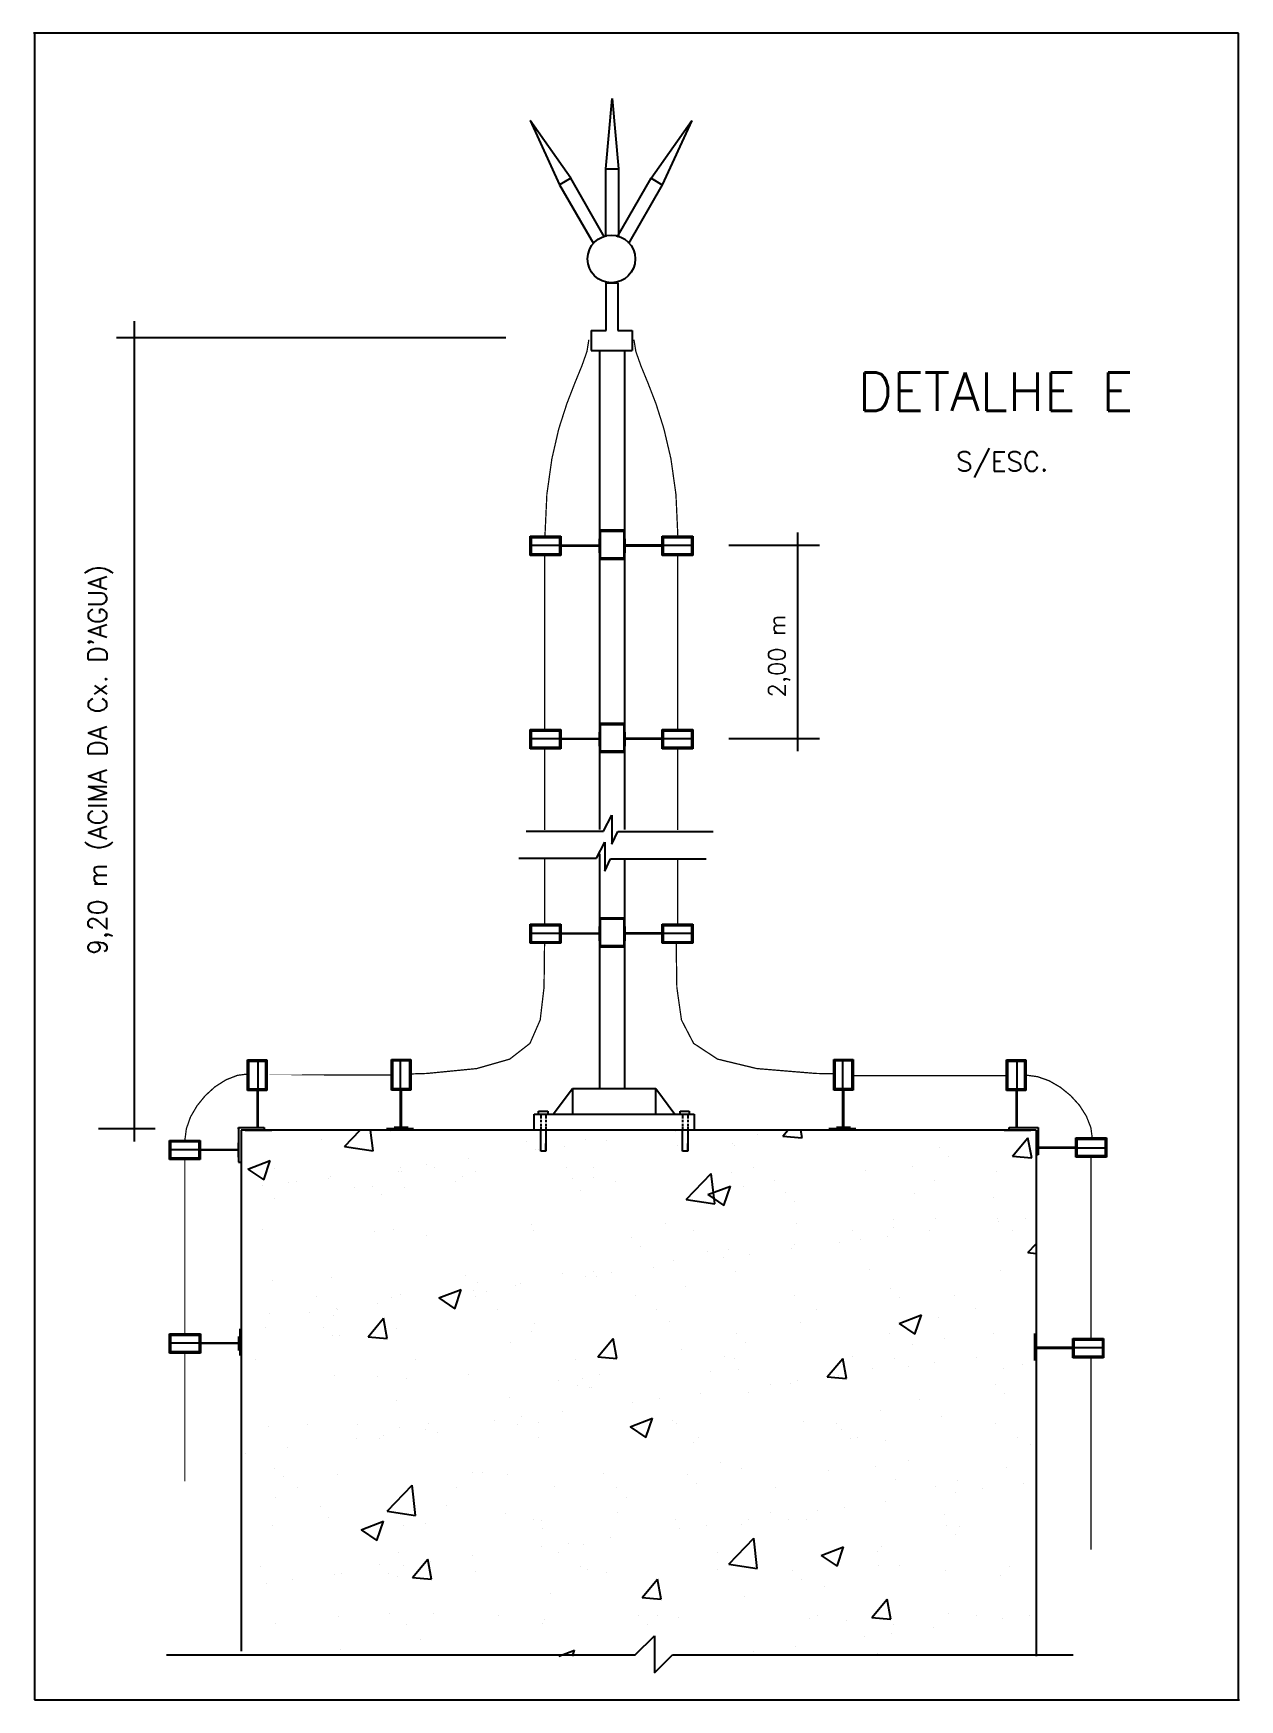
# Model space of a CAD drawing. Extents: x 0 to 0.094, y 0 to 0.13.
import ezdxf

# ---------------------------------------------------------------- set-up
doc = ezdxf.new("R2010")
doc.units = 0
doc.header["$LTSCALE"] = 250
doc.header["$MEASUREMENT"] = 0
doc.layers.get('0').update_dxf_attribs({"linetype": 'CONTINUOUS'})
doc.layers.add('PARA-RAIOS', color=7, linetype='CONTINUOUS')
doc.styles.add('ROMANS', font='ROMANS', dxfattribs={"height": 150})

# ---------------------------------------------------------------- blocks, each defined once
blk = doc.blocks.new('*X0')
at = {"color": 0}
for p, q in [((57053, 22446), (57053, 22446)), ((58076, 22442), (58076, 22442)), ((60308, 22439), (60308, 22439)), ((57538, 22377), (57538, 22377)), ((59139, 22363), (59139, 22363)), ((59212, 22295), (59212, 22295)), ((59231, 22297), (59231, 22297)), ((59439, 22325), (59439, 22325)), ((59765, 22367), (59765, 22367)), ((60763, 22328), (60763, 22328)), ((62363, 22314), (62363, 22314)), ((57175, 22154), (57175, 22154)), ((58154, 22155), (58154, 22155)), ((58363, 22183), (58363, 22183)), ((58421, 22156), (58421, 22156)), ((58688, 22226), (58688, 22226)), ((59666, 22158), (59666, 22158)), ((60912, 22161), (60912, 22161)), ((62158, 22163), (62158, 22163)), ((62437, 22246), (62437, 22246)), ((57078, 22014), (57078, 22014)), ((57286, 22041), (57286, 22041)), ((57344, 22046), (57344, 22046)), ((57594, 22071), (57594, 22071)), ((57611, 22084), (57611, 22084)), ((57936, 22012), (57936, 22012)), ((58589, 22049), (58589, 22049)), ((58641, 22085), (58641, 22085)), ((59664, 22080), (59664, 22080)), ((59835, 22051), (59835, 22051)), ((60744, 22119), (60744, 22119)), ((61081, 22053), (61081, 22053)), ((61791, 22132), (61791, 22132)), ((62326, 22055), (62326, 22055)), ((62815, 22127), (62815, 22127)), ((58010, 21944), (58010, 21944)), ((59560, 21977), (59560, 21977)), ((61161, 21963), (61161, 21963)), ((61235, 21895), (61235, 21895)), ((62785, 21927), (62785, 21927)), ((62332, 21757), (62332, 21757)), ((63038, 21763), (63038, 21763)), ((57078, 21676), (57078, 21676)), ((57951, 21659), (57951, 21659)), ((58101, 21671), (58101, 21671)), ((58358, 21625), (58358, 21625)), ((59182, 21710), (59182, 21710)), ((59197, 21662), (59197, 21662)), ((60229, 21723), (60229, 21723)), ((60442, 21664), (60442, 21664)), ((61252, 21718), (61252, 21718)), ((61688, 21666), (61688, 21666)), ((61962, 21621), (61962, 21621)), ((62287, 21664), (62287, 21664)), ((62830, 21735), (62830, 21735)), ((62934, 21669), (62934, 21669)), ((59958, 21612), (59958, 21612)), ((60032, 21544), (60032, 21544)), ((61210, 21522), (61210, 21522)), ((61583, 21576), (61583, 21576)), ((61753, 21594), (61753, 21594)), ((60133, 21380), (60133, 21380)), ((60677, 21452), (60677, 21452)), ((60885, 21479), (60885, 21479)), ((61817, 21361), (61817, 21361)), ((62840, 21357), (62840, 21357)), ((57155, 21274), (57155, 21274)), ((57619, 21301), (57619, 21301)), ((58666, 21314), (58666, 21314)), ((58756, 21261), (58756, 21261)), ((59057, 21239), (59057, 21239)), ((59600, 21310), (59600, 21310)), ((59689, 21309), (59689, 21309)), ((59808, 21337), (59808, 21337)), ((60380, 21225), (60380, 21225)), ((60770, 21348), (60770, 21348)), ((57498, 21152), (57498, 21152)), ((57980, 21097), (57980, 21097)), ((58523, 21168), (58523, 21168)), ((58731, 21196), (58731, 21196)), ((58744, 21154), (58744, 21154)), ((58830, 21193), (58830, 21193)), ((59989, 21157), (59989, 21157)), ((61235, 21159), (61235, 21159)), ((61981, 21212), (61981, 21212)), ((62055, 21144), (62055, 21144)), ((62481, 21161), (62481, 21161)), ((57447, 21027), (57447, 21027)), ((57655, 21054), (57655, 21054)), ((57667, 21045), (57667, 21045)), ((58912, 21047), (58912, 21047)), ((60158, 21049), (60158, 21049)), ((61404, 21051), (61404, 21051)), ((62357, 20986), (62357, 20986)), ((62649, 21054), (62649, 21054)), ((57103, 20905), (57103, 20905)), ((57554, 20910), (57554, 20910)), ((57627, 20842), (57627, 20842)), ((58126, 20900), (58126, 20900)), ((59178, 20874), (59178, 20874)), ((59207, 20939), (59207, 20939)), ((60254, 20952), (60254, 20952)), ((60778, 20860), (60778, 20860)), ((61277, 20947), (61277, 20947)), ((60852, 20793), (60852, 20793)), ((62403, 20825), (62403, 20825)), ((57028, 20656), (57028, 20656)), ((58274, 20658), (58274, 20658)), ((59520, 20660), (59520, 20660)), ((60765, 20662), (60765, 20662)), ((60795, 20577), (60795, 20577)), ((61842, 20591), (61842, 20591)), ((62011, 20665), (62011, 20665)), ((62122, 20606), (62122, 20606)), ((62330, 20634), (62330, 20634)), ((62656, 20677), (62656, 20677)), ((62865, 20586), (62865, 20586)), ((57644, 20530), (57644, 20530)), ((57975, 20523), (57975, 20523)), ((58691, 20543), (58691, 20543)), ((59576, 20509), (59576, 20509)), ((59650, 20442), (59650, 20442)), ((59714, 20538), (59714, 20538)), ((61045, 20465), (61045, 20465)), ((61200, 20474), (61200, 20474)), ((61254, 20492), (61254, 20492)), ((61579, 20535), (61579, 20535)), ((62801, 20460), (62801, 20460)), ((59969, 20323), (59969, 20323)), ((60177, 20350), (60177, 20350)), ((60502, 20393), (60502, 20393)), ((62874, 20393), (62874, 20393)), ((58892, 20181), (58892, 20181)), ((59100, 20209), (59100, 20209)), ((59425, 20251), (59425, 20251)), ((60279, 20182), (60279, 20182)), ((62383, 20216), (62383, 20216)), ((57128, 20134), (57128, 20134)), ((57821, 20151), (57821, 20151)), ((58024, 20067), (58024, 20067)), ((58152, 20129), (58152, 20129)), ((58349, 20110), (58349, 20110)), ((58373, 20158), (58373, 20158)), ((58447, 20091), (58447, 20091)), ((59067, 20153), (59067, 20153)), ((59232, 20168), (59232, 20168)), ((59998, 20123), (59998, 20123)), ((60312, 20155), (60312, 20155)), ((61302, 20177), (61302, 20177)), ((61558, 20157), (61558, 20157)), ((61598, 20109), (61598, 20109)), ((62804, 20160), (62804, 20160)), ((62972, 20052), (62972, 20052)), ((56947, 19925), (56947, 19925)), ((57272, 19968), (57272, 19968)), ((57815, 20039), (57815, 20039)), ((57990, 20043), (57990, 20043)), ((59235, 20045), (59235, 20045)), ((60481, 20048), (60481, 20048)), ((61672, 20042), (61672, 20042)), ((61727, 20050), (61727, 20050)), ((57171, 19807), (57171, 19807)), ((60820, 19807), (60820, 19807)), ((61867, 19820), (61867, 19820)), ((62890, 19815), (62890, 19815)), ((57245, 19740), (57245, 19740)), ((57669, 19759), (57669, 19759)), ((58716, 19773), (58716, 19773)), ((58795, 19772), (58795, 19772)), ((59740, 19768), (59740, 19768)), ((60396, 19758), (60396, 19758)), ((60469, 19691), (60469, 19691)), ((61088, 19661), (61088, 19661)), ((62020, 19723), (62020, 19723)), ((62334, 19663), (62334, 19663)), ((63024, 19690), (63024, 19690)), ((57351, 19654), (57351, 19654)), ((58597, 19656), (58597, 19656)), ((59843, 19658), (59843, 19658)), ((61948, 19548), (61948, 19548)), ((62491, 19619), (62491, 19619)), ((62699, 19647), (62699, 19647)), ((57593, 19421), (57593, 19421)), ((59193, 19407), (59193, 19407)), ((60304, 19411), (60304, 19411)), ((60871, 19406), (60871, 19406)), ((61327, 19406), (61327, 19406)), ((61414, 19478), (61414, 19478)), ((61622, 19505), (61622, 19505)), ((62408, 19445), (62408, 19445)), ((57154, 19364), (57154, 19364)), ((58177, 19359), (58177, 19359)), ((59257, 19398), (59257, 19398)), ((59267, 19340), (59267, 19340)), ((60338, 19336), (60338, 19336)), ((60546, 19363), (60546, 19363)), ((60817, 19372), (60817, 19372)), ((62418, 19358), (62418, 19358)), ((62492, 19290), (62492, 19290)), ((58144, 19149), (58144, 19149)), ((59261, 19194), (59261, 19194)), ((59390, 19151), (59390, 19151)), ((59469, 19222), (59469, 19222)), ((59794, 19264), (59794, 19264)), ((60635, 19153), (60635, 19153)), ((61881, 19156), (61881, 19156)), ((57067, 19039), (57067, 19039)), ((57991, 19056), (57991, 19056)), ((58184, 19052), (58184, 19052)), ((58313, 19041), (58313, 19041)), ((58392, 19080), (58392, 19080)), ((58718, 19123), (58718, 19123)), ((59559, 19044), (59559, 19044)), ((59615, 19021), (59615, 19021)), ((60804, 19046), (60804, 19046)), ((60845, 19036), (60845, 19036)), ((61892, 19049), (61892, 19049)), ((62050, 19048), (62050, 19048)), ((62915, 19044), (62915, 19044)), ((57107, 18911), (57107, 18911)), ((57316, 18938), (57316, 18938)), ((57641, 18981), (57641, 18981)), ((57695, 18989), (57695, 18989)), ((58065, 18988), (58065, 18988)), ((58742, 19002), (58742, 19002)), ((59765, 18997), (59765, 18997)), ((61216, 19007), (61216, 19007)), ((61289, 18939), (61289, 18939)), ((62840, 18972), (62840, 18972)), ((57674, 18652), (57674, 18652)), ((58413, 18670), (58413, 18670)), ((58920, 18655), (58920, 18655)), ((59282, 18627), (59282, 18627)), ((60013, 18656), (60013, 18656)), ((60166, 18657), (60166, 18657)), ((60329, 18640), (60329, 18640)), ((61353, 18635), (61353, 18635)), ((61411, 18659), (61411, 18659)), ((61637, 18620), (61637, 18620)), ((62433, 18674), (62433, 18674)), ((62657, 18661), (62657, 18661)), ((62860, 18632), (62860, 18632)), ((63068, 18660), (63068, 18660)), ((57179, 18593), (57179, 18593)), ((58202, 18588), (58202, 18588)), ((60087, 18588), (60087, 18588)), ((61783, 18490), (61783, 18490)), ((61991, 18518), (61991, 18518)), ((62316, 18561), (62316, 18561)), ((60915, 18376), (60915, 18376)), ((61240, 18419), (61240, 18419)), ((60706, 18349), (60706, 18349))]:
    blk.add_line(p, q, dxfattribs=at)

msp = doc.modelspace()

# ---------------------------------------------------------------- linework, layer by layer
at = {"layer": 'PARA-RAIOS'}
for p, q in [((0.094, 0.1302), (-0.0001, 0.1302)), ((0, 0.1302), (0, 0)), ((0.094, 0), (0.094, 0.1302)), ((0.0446, 0.1196), (0.0451, 0.1251)), ((0.0451, 0.1251), (0.0456, 0.1196)), ((0.04186, 0.11887), (0.03869, 0.12339)), ((0.03869, 0.12339), (0.04099, 0.11837)), ((0.04814, 0.11887), (0.05131, 0.12339)), ((0.05131, 0.12339), (0.04901, 0.11837)), ((0.04186, 0.11887), (0.04099, 0.11837)), ((0.0445, 0.11427), (0.04186, 0.11887)), ((0.0446, 0.1196), (0.0456, 0.1196)), ((0.0446, 0.1143), (0.0446, 0.1196)), ((0.0455, 0.11427), (0.04814, 0.11887)), ((0.0456, 0.1196), (0.0456, 0.1143)), ((0.04814, 0.11887), (0.04901, 0.11837)), ((0.04099, 0.11837), (0.04363, 0.11378)), ((0.04901, 0.11837), (0.04637, 0.11378)), ((0.04463, 0.10697), (0.04463, 0.1107)), ((0.04463, 0.1107), (0.04554, 0.1107)), ((0.04554, 0.1107), (0.04554, 0.10697)), ((0.0078, 0.0436), (0.0078, 0.1077)), ((0.04347, 0.10697), (0.04347, 0.10542)), ((0.04347, 0.10697), (0.04463, 0.10697)), ((0.04554, 0.10697), (0.04665, 0.10697)), ((0.04665, 0.10697), (0.04665, 0.10542)), ((0.0368, 0.1064), (0.0064, 0.1064)), ((0.04347, 0.10542), (0.04665, 0.10542)), ((0.0441, 0.10539), (0.0441, 0.06798)), ((0.0461, 0.06798), (0.0461, 0.10539)), ((0.0441, 0.0914), (0.0461, 0.0914)), ((0.0442, 0.0892), (0.0442, 0.0913)), ((0.0442, 0.0913), (0.046, 0.0913)), ((0.046, 0.0913), (0.046, 0.0892)), ((0.0596, 0.0741), (0.0596, 0.0912)), ((0.0387, 0.0909), (0.0411, 0.0909)), ((0.0387, 0.0894), (0.0387, 0.0909)), ((0.0388, 0.0908), (0.041, 0.0908)), ((0.0388, 0.0895), (0.0388, 0.0908)), ((0.0388, 0.0902), (0.0441, 0.0902)), ((0.041, 0.0908), (0.041, 0.0895)), ((0.0411, 0.0909), (0.0411, 0.0894)), ((0.0441, 0.0896), (0.0441, 0.0907)), ((0.0461, 0.0907), (0.0461, 0.0896)), ((0.0461, 0.0902), (0.0513, 0.0902)), ((0.049, 0.0902), (0.0461, 0.0902)), ((0.049, 0.0894), (0.049, 0.0909)), ((0.049, 0.0909), (0.0514, 0.0909)), ((0.0491, 0.0895), (0.0491, 0.0908)), ((0.0491, 0.0908), (0.0513, 0.0908)), ((0.0513, 0.0908), (0.0513, 0.0895)), ((0.0514, 0.0909), (0.0514, 0.0894)), ((0.0542, 0.0902), (0.0613, 0.0902)), ((0.0411, 0.0894), (0.0387, 0.0894)), ((0.041, 0.0895), (0.0388, 0.0895)), ((0.0461, 0.0891), (0.0441, 0.0891)), ((0.046, 0.0892), (0.0442, 0.0892)), ((0.0514, 0.0894), (0.049, 0.0894)), ((0.0513, 0.0895), (0.0491, 0.0895)), ((0.0387, 0.0743), (0.0387, 0.0758)), ((0.0387, 0.0758), (0.0411, 0.0758)), ((0.0388, 0.0744), (0.0388, 0.0757)), ((0.0388, 0.0757), (0.041, 0.0757)), ((0.041, 0.0757), (0.041, 0.0744)), ((0.0411, 0.0758), (0.0411, 0.0743)), ((0.0441, 0.0763), (0.0461, 0.0763)), ((0.0441, 0.0745), (0.0441, 0.0756)), ((0.0442, 0.0762), (0.046, 0.0762)), ((0.0442, 0.0741), (0.0442, 0.0762)), ((0.046, 0.0762), (0.046, 0.0741)), ((0.0461, 0.0756), (0.0461, 0.0745)), ((0.049, 0.0758), (0.0514, 0.0758)), ((0.049, 0.0743), (0.049, 0.0758)), ((0.0491, 0.0757), (0.0513, 0.0757)), ((0.0491, 0.0744), (0.0491, 0.0757)), ((0.0513, 0.0757), (0.0513, 0.0744)), ((0.0514, 0.0758), (0.0514, 0.0743)), ((0.0411, 0.0743), (0.0387, 0.0743)), ((0.0388, 0.0751), (0.0441, 0.0751)), ((0.041, 0.0744), (0.0388, 0.0744)), ((0.049, 0.0751), (0.0461, 0.0751)), ((0.0461, 0.0751), (0.0513, 0.0751)), ((0.0514, 0.0743), (0.049, 0.0743)), ((0.0513, 0.0744), (0.0491, 0.0744)), ((0.0542, 0.0751), (0.0613, 0.0751)), ((0.0461, 0.074), (0.0441, 0.074)), ((0.046, 0.0741), (0.0442, 0.0741)), ((0.04442, 0.06787), (0.04508, 0.06911)), ((0.04508, 0.06911), (0.04508, 0.06684)), ((0.03838, 0.06787), (0.04442, 0.06787)), ((0.04508, 0.06684), (0.04553, 0.06783)), ((0.04553, 0.06783), (0.05299, 0.06783)), ((0.04387, 0.06575), (0.04452, 0.06699)), ((0.04452, 0.06699), (0.04452, 0.06473)), ((0.03782, 0.06575), (0.04387, 0.06575)), ((0.0441, 0.06608), (0.0441, 0.04775)), ((0.04452, 0.06473), (0.04498, 0.06571)), ((0.04498, 0.06571), (0.05243, 0.06571)), ((0.0461, 0.04775), (0.0461, 0.06568)), ((0.0387, 0.0606), (0.0411, 0.0606)), ((0.0387, 0.0591), (0.0387, 0.0606)), ((0.0388, 0.0605), (0.041, 0.0605)), ((0.0388, 0.0592), (0.0388, 0.0605)), ((0.0388, 0.0599), (0.0441, 0.0599)), ((0.041, 0.0605), (0.041, 0.0592)), ((0.0411, 0.0606), (0.0411, 0.0591)), ((0.0441, 0.0611), (0.0461, 0.0611)), ((0.0441, 0.0593), (0.0441, 0.0604)), ((0.0442, 0.0589), (0.0442, 0.061)), ((0.0442, 0.061), (0.046, 0.061)), ((0.046, 0.061), (0.046, 0.0589)), ((0.0461, 0.0604), (0.0461, 0.0593)), ((0.0461, 0.0599), (0.0513, 0.0599)), ((0.049, 0.0599), (0.0461, 0.0599)), ((0.049, 0.0591), (0.049, 0.0606)), ((0.049, 0.0606), (0.0514, 0.0606)), ((0.0491, 0.0592), (0.0491, 0.0605)), ((0.0491, 0.0605), (0.0513, 0.0605)), ((0.0513, 0.0605), (0.0513, 0.0592)), ((0.0514, 0.0606), (0.0514, 0.0591)), ((0.0411, 0.0591), (0.0387, 0.0591)), ((0.041, 0.0592), (0.0388, 0.0592)), ((0.0461, 0.0588), (0.0441, 0.0588)), ((0.046, 0.0589), (0.0442, 0.0589)), ((0.0514, 0.0591), (0.049, 0.0591)), ((0.0513, 0.0592), (0.0491, 0.0592)), ((0.01663, 0.05), (0.01813, 0.05)), ((0.01663, 0.0476), (0.01663, 0.05)), ((0.01673, 0.0499), (0.01803, 0.0499)), ((0.01673, 0.0477), (0.01673, 0.0499)), ((0.01743, 0.0499), (0.01743, 0.0447)), ((0.01803, 0.0499), (0.01803, 0.0477)), ((0.01813, 0.05), (0.01813, 0.0476)), ((0.02788, 0.05003), (0.02938, 0.05003)), ((0.02788, 0.04763), (0.02788, 0.05003)), ((0.02798, 0.04993), (0.02928, 0.04993)), ((0.02798, 0.04773), (0.02798, 0.04993)), ((0.02858, 0.04473), (0.02858, 0.04993)), ((0.02928, 0.04993), (0.02928, 0.04773)), ((0.02938, 0.05003), (0.02938, 0.04763)), ((0.06242, 0.04763), (0.06242, 0.05003)), ((0.06242, 0.05003), (0.06392, 0.05003)), ((0.06252, 0.04773), (0.06252, 0.04993)), ((0.06252, 0.04993), (0.06382, 0.04993)), ((0.06312, 0.04473), (0.06312, 0.04993)), ((0.06382, 0.04993), (0.06382, 0.04773)), ((0.06392, 0.05003), (0.06392, 0.04763)), ((0.0759, 0.05), (0.0774, 0.05)), ((0.0759, 0.0476), (0.0759, 0.05)), ((0.076, 0.0499), (0.0773, 0.0499)), ((0.076, 0.0477), (0.076, 0.0499)), ((0.0767, 0.0499), (0.0767, 0.0447)), ((0.0773, 0.0499), (0.0773, 0.0477)), ((0.0774, 0.05), (0.0774, 0.0476)), ((0.01813, 0.0476), (0.01663, 0.0476)), ((0.01803, 0.0477), (0.01673, 0.0477)), ((0.02938, 0.04763), (0.02788, 0.04763)), ((0.02928, 0.04773), (0.02798, 0.04773)), ((0.02858, 0.04763), (0.02858, 0.04473)), ((0.0405, 0.04575), (0.042, 0.04775)), ((0.042, 0.04775), (0.0485, 0.04775)), ((0.042, 0.04775), (0.042, 0.04575)), ((0.0485, 0.04575), (0.0485, 0.04775)), ((0.0485, 0.04775), (0.05, 0.04575)), ((0.06392, 0.04763), (0.06242, 0.04763)), ((0.06382, 0.04773), (0.06252, 0.04773)), ((0.06312, 0.04763), (0.06312, 0.04473)), ((0.0774, 0.0476), (0.0759, 0.0476)), ((0.0773, 0.0477), (0.076, 0.0477)), ((0.039, 0.04575), (0.0515, 0.04575)), ((0.039, 0.0445), (0.039, 0.04575)), ((0.03936, 0.04575), (0.03936, 0.04598)), ((0.03936, 0.04598), (0.04008, 0.04598)), ((0.03952, 0.04565), (0.03952, 0.04541)), ((0.03993, 0.04565), (0.03993, 0.04541)), ((0.04008, 0.04598), (0.04008, 0.04575)), ((0.0504, 0.04575), (0.0504, 0.04598)), ((0.0504, 0.04598), (0.05112, 0.04598)), ((0.05059, 0.04565), (0.05059, 0.04541)), ((0.051, 0.04565), (0.051, 0.04541)), ((0.05112, 0.04598), (0.05112, 0.04575)), ((0.0515, 0.04575), (0.0515, 0.0445)), ((0.0094, 0.0446), (0.005, 0.0446)), ((0.01593, 0.0447), (0.01793, 0.0447)), ((0.01593, 0.0446), (0.01593, 0.0447)), ((0.01593, 0.0446), (0.01593, 0.042)), ((0.0782, 0.0445), (0.01613, 0.0445)), ((0.01613, 0.0445), (0.01613, 0.0038)), ((0.01643, 0.0445), (0.01853, 0.0445)), ((0.01793, 0.0447), (0.01793, 0.0445)), ((0.02748, 0.04463), (0.02958, 0.04463)), ((0.02808, 0.04473), (0.02918, 0.04473)), ((0.03952, 0.04531), (0.03952, 0.04512)), ((0.03952, 0.045), (0.03952, 0.04482)), ((0.03952, 0.04475), (0.03952, 0.04458)), ((0.03952, 0.04285), (0.03952, 0.0445)), ((0.03993, 0.04531), (0.03993, 0.04512)), ((0.03993, 0.045), (0.03993, 0.04482)), ((0.03993, 0.04475), (0.03993, 0.04458)), ((0.03993, 0.0445), (0.03993, 0.04285)), ((0.05058, 0.04285), (0.05058, 0.0445)), ((0.05059, 0.04531), (0.05059, 0.04512)), ((0.05059, 0.045), (0.05059, 0.04482)), ((0.05059, 0.04475), (0.05059, 0.04458)), ((0.051, 0.04531), (0.051, 0.04512)), ((0.051, 0.045), (0.051, 0.04482)), ((0.051, 0.04475), (0.051, 0.04458)), ((0.051, 0.0445), (0.051, 0.04285)), ((0.06202, 0.04463), (0.06412, 0.04463)), ((0.06262, 0.04473), (0.06372, 0.04473)), ((0.0757, 0.0445), (0.0778, 0.0445)), ((0.07609, 0.04471), (0.07836, 0.04471)), ((0.07609, 0.04449), (0.07609, 0.04471)), ((0.0782, 0.04449), (0.0782, 0.0034)), ((0.07836, 0.04471), (0.07836, 0.04257)), ((0.01053, 0.0437), (0.01293, 0.0437)), ((0.01053, 0.0422), (0.01053, 0.0437)), ((0.01063, 0.0436), (0.01283, 0.0436)), ((0.01063, 0.0423), (0.01063, 0.0436)), ((0.01063, 0.043), (0.01593, 0.043)), ((0.01283, 0.0436), (0.01283, 0.0423)), ((0.01293, 0.0437), (0.01293, 0.0422)), ((0.01593, 0.0424), (0.01593, 0.0435)), ((0.03993, 0.04285), (0.03993, 0.04346)), ((0.051, 0.04285), (0.051, 0.04346)), ((0.0782, 0.0441), (0.0782, 0.042)), ((0.0836, 0.0431), (0.07836, 0.0431)), ((0.0813, 0.0439), (0.0837, 0.0439)), ((0.0813, 0.0424), (0.0813, 0.0439)), ((0.0814, 0.0438), (0.0836, 0.0438)), ((0.0814, 0.0425), (0.0814, 0.0438)), ((0.0836, 0.0438), (0.0836, 0.0425)), ((0.0837, 0.0439), (0.0837, 0.0424)), ((0.01293, 0.0422), (0.01053, 0.0422)), ((0.01283, 0.0423), (0.01063, 0.0423)), ((0.01593, 0.042), (0.01603, 0.042)), ((0.01603, 0.042), (0.01613, 0.042)), ((0.03993, 0.04285), (0.03952, 0.04285)), ((0.051, 0.04285), (0.05058, 0.04285)), ((0.07836, 0.04257), (0.07818, 0.04257)), ((0.0837, 0.0424), (0.0813, 0.0424)), ((0.0836, 0.0425), (0.0814, 0.0425)), ((0.01604, 0.02688), (0.01604, 0.02898)), ((0.01054, 0.02858), (0.01294, 0.02858)), ((0.01054, 0.02708), (0.01054, 0.02858)), ((0.01064, 0.02848), (0.01284, 0.02848)), ((0.01064, 0.02718), (0.01064, 0.02848)), ((0.01064, 0.02788), (0.01594, 0.02788)), ((0.01284, 0.02848), (0.01284, 0.02718)), ((0.01294, 0.02858), (0.01294, 0.02708)), ((0.01594, 0.02728), (0.01594, 0.02838)), ((0.07808, 0.02861), (0.07808, 0.02651)), ((0.07818, 0.02801), (0.07818, 0.02691)), ((0.07818, 0.02751), (0.08338, 0.02751)), ((0.08108, 0.02751), (0.07818, 0.02751)), ((0.08108, 0.02821), (0.08348, 0.02821)), ((0.08108, 0.02671), (0.08108, 0.02821)), ((0.08118, 0.02811), (0.08338, 0.02811)), ((0.08118, 0.02681), (0.08118, 0.02811)), ((0.08338, 0.02811), (0.08338, 0.02681)), ((0.08348, 0.02821), (0.08348, 0.02671)), ((0.01294, 0.02708), (0.01054, 0.02708)), ((0.01284, 0.02718), (0.01064, 0.02718)), ((0.08348, 0.02671), (0.08108, 0.02671)), ((0.08338, 0.02681), (0.08118, 0.02681)), ((0.0469, 0.0035), (0.0484, 0.005)), ((0.0484, 0.005), (0.0484, 0.0021)), ((0.0103, 0.0035), (0.0469, 0.0035)), ((0.0484, 0.0021), (0.0498, 0.0035)), ((0.0498, 0.0035), (0.0811, 0.0035)), ((0, 0), (0.0941, 0))]:
    msp.add_line(p, q, dxfattribs=at)
at = {"layer": 'PARA-RAIOS', "color": 0}
for p, q in [((0.0242, 0.04323), (0.02543, 0.0445)), ((0.02643, 0.04288), (0.02624, 0.0445)), ((0.05843, 0.04403), (0.05883, 0.0445)), ((0.05993, 0.0439), (0.05982, 0.0445)), ((0.0242, 0.04323), (0.02643, 0.04288)), ((0.04298, 0.04375), (0.04298, 0.04375)), ((0.05022, 0.04333), (0.05022, 0.04333)), ((0.0545, 0.04348), (0.0545, 0.04348)), ((0.05648, 0.04415), (0.05648, 0.04415)), ((0.05843, 0.04403), (0.05993, 0.0439)), ((0.07637, 0.04246), (0.07757, 0.04389)), ((0.07786, 0.04233), (0.07757, 0.04389)), ((0.01665, 0.04146), (0.0184, 0.04213)), ((0.01789, 0.04062), (0.0184, 0.04213)), ((0.07637, 0.04246), (0.07786, 0.04233)), ((0.01665, 0.04146), (0.01789, 0.04062)), ((0.0284, 0.04124), (0.0284, 0.04124)), ((0.02866, 0.04126), (0.02866, 0.04126)), ((0.03443, 0.04125), (0.03443, 0.04125)), ((0.04152, 0.04161), (0.04152, 0.04161)), ((0.042, 0.04069), (0.042, 0.04069)), ((0.05089, 0.03909), (0.05283, 0.04112)), ((0.05311, 0.03874), (0.05283, 0.04112)), ((0.0187, 0.03918), (0.0187, 0.03918)), ((0.02496, 0.04), (0.02496, 0.04)), ((0.02889, 0.04001), (0.02889, 0.04001)), ((0.05089, 0.03909), (0.05311, 0.03874)), ((0.05258, 0.03946), (0.05433, 0.04013)), ((0.05258, 0.03946), (0.05382, 0.03862)), ((0.05382, 0.03862), (0.05433, 0.04013)), ((0.05535, 0.04013), (0.05535, 0.04013)), ((0.0687, 0.03956), (0.0687, 0.03956)), ((0.06704, 0.03692), (0.06704, 0.03692)), ((0.0671, 0.0375), (0.0671, 0.0375)), ((0.07516, 0.03762), (0.07516, 0.03762)), ((0.0542, 0.03516), (0.0542, 0.03516)), ((0.05937, 0.03554), (0.05937, 0.03554)), ((0.07757, 0.03495), (0.0782, 0.03561)), ((0.0499, 0.03429), (0.0499, 0.03429)), ((0.05252, 0.035), (0.05252, 0.035)), ((0.07757, 0.03495), (0.0782, 0.03485)), ((0.04122, 0.03329), (0.04122, 0.03329)), ((0.04364, 0.03347), (0.04364, 0.03347)), ((0.02785, 0.03139), (0.02785, 0.03139)), ((0.02859, 0.03168), (0.02859, 0.03168)), ((0.03157, 0.03139), (0.03332, 0.03206)), ((0.03157, 0.03139), (0.03282, 0.03055)), ((0.03282, 0.03055), (0.03332, 0.03206)), ((0.03794, 0.0325), (0.03794, 0.0325)), ((0.01838, 0.03014), (0.01838, 0.03014)), ((0.02336, 0.02999), (0.02336, 0.02999)), ((0.0675, 0.02939), (0.06925, 0.03006)), ((0.06874, 0.02855), (0.06925, 0.03006)), ((0.02604, 0.02836), (0.02724, 0.0298)), ((0.02753, 0.02823), (0.02725, 0.0298)), ((0.0675, 0.02939), (0.06874, 0.02855)), ((0.02379, 0.02848), (0.02379, 0.02848)), ((0.02604, 0.02836), (0.02753, 0.02823)), ((0.03714, 0.02792), (0.03714, 0.02792)), ((0.04397, 0.02679), (0.04518, 0.02823)), ((0.04547, 0.02666), (0.04518, 0.02823)), ((0.05048, 0.02735), (0.05048, 0.02735)), ((0.06673, 0.0286), (0.06673, 0.0286)), ((0.06858, 0.02775), (0.06858, 0.02775)), ((0.07484, 0.02858), (0.07484, 0.02858)), ((0.04397, 0.02679), (0.04547, 0.02666)), ((0.0539, 0.02684), (0.0539, 0.02684)), ((0.0619, 0.02522), (0.06311, 0.02666)), ((0.0634, 0.02509), (0.06311, 0.02666)), ((0.06383, 0.02679), (0.06383, 0.02679)), ((0.07717, 0.02622), (0.07717, 0.02622)), ((0.02906, 0.02512), (0.02906, 0.02512)), ((0.04091, 0.02496), (0.04091, 0.02496)), ((0.05279, 0.02568), (0.05279, 0.02568)), ((0.0619, 0.02522), (0.0634, 0.02509)), ((0.03706, 0.02361), (0.03706, 0.02361)), ((0.04241, 0.02456), (0.04241, 0.02456)), ((0.04332, 0.02443), (0.04332, 0.02443)), ((0.05575, 0.02399), (0.05575, 0.02399)), ((0.02828, 0.02336), (0.02828, 0.02336)), ((0.06607, 0.02258), (0.06607, 0.02258)), ((0.0691, 0.02343), (0.0691, 0.02343)), ((0.02128, 0.02153), (0.02128, 0.02153)), ((0.0465, 0.02133), (0.04825, 0.022)), ((0.0465, 0.02133), (0.04774, 0.02049)), ((0.04774, 0.02049), (0.04825, 0.022)), ((0.05149, 0.02008), (0.05149, 0.02008)), ((0.06643, 0.02028), (0.06643, 0.02028)), ((0.07773, 0.01997), (0.07773, 0.01997)), ((0.05359, 0.01851), (0.05359, 0.01851)), ((0.06826, 0.01872), (0.06826, 0.01872)), ((0.03691, 0.01758), (0.03691, 0.01758)), ((0.062, 0.01789), (0.062, 0.01789)), ((0.07206, 0.0171), (0.07206, 0.0171)), ((0.01882, 0.01577), (0.01882, 0.01577)), ((0.02752, 0.01474), (0.02947, 0.01677)), ((0.02974, 0.01439), (0.02947, 0.01676)), ((0.04061, 0.01664), (0.04061, 0.01664)), ((0.04621, 0.01582), (0.04621, 0.01582)), ((0.02233, 0.01508), (0.02233, 0.01508)), ((0.02752, 0.01474), (0.02974, 0.01439)), ((0.02798, 0.01504), (0.02798, 0.01504)), ((0.03216, 0.01521), (0.03216, 0.01521)), ((0.03675, 0.01457), (0.03675, 0.01457)), ((0.04551, 0.01464), (0.04551, 0.01464)), ((0.05748, 0.01459), (0.05748, 0.01459)), ((0.02549, 0.01326), (0.02724, 0.01394)), ((0.02549, 0.01326), (0.02673, 0.01243)), ((0.02673, 0.01243), (0.02724, 0.01394)), ((0.03049, 0.01375), (0.03049, 0.01375)), ((0.05885, 0.01408), (0.05885, 0.01408)), ((0.0722, 0.01352), (0.0722, 0.01352)), ((0.0429, 0.01209), (0.0429, 0.01209)), ((0.0542, 0.0106), (0.05615, 0.01263)), ((0.05642, 0.01025), (0.05615, 0.01263)), ((0.06142, 0.01126), (0.06317, 0.01193)), ((0.06266, 0.01042), (0.06317, 0.01193)), ((0.06612, 0.01195), (0.06612, 0.01195)), ((0.02951, 0.00955), (0.03071, 0.01099)), ((0.031, 0.00942), (0.03071, 0.01099)), ((0.0542, 0.0106), (0.05642, 0.01025)), ((0.06142, 0.01126), (0.06266, 0.01042)), ((0.02832, 0.00959), (0.02832, 0.00959)), ((0.02951, 0.00955), (0.031, 0.00942)), ((0.04744, 0.00799), (0.04865, 0.00942)), ((0.04893, 0.00785), (0.04865, 0.00942)), ((0.05329, 0.01019), (0.05329, 0.01019)), ((0.07115, 0.0101), (0.07115, 0.0101)), ((0.0403, 0.00832), (0.0403, 0.00832)), ((0.04744, 0.00799), (0.04893, 0.00785)), ((0.05543, 0.00803), (0.05543, 0.00803)), ((0.06169, 0.00886), (0.06169, 0.00886)), ((0.06537, 0.00642), (0.06658, 0.00785)), ((0.06687, 0.00629), (0.06658, 0.00785)), ((0.02768, 0.00672), (0.02768, 0.00672)), ((0.03964, 0.00596), (0.03964, 0.00596)), ((0.06537, 0.00642), (0.06687, 0.00629)), ((0.06703, 0.00584), (0.06703, 0.00584)), ((0.03017, 0.00471), (0.03017, 0.00471)), ((0.02391, 0.00389), (0.02391, 0.00389)), ((0.04094, 0.0034), (0.04216, 0.00387)), ((0.04201, 0.0034), (0.04216, 0.00387)), ((0.06582, 0.00363), (0.06582, 0.00363))]:
    msp.add_line(p, q, dxfattribs=at)
at = {"layer": 'PARA-RAIOS'}
for points, const_width in [([(0.04328, 0.10626), (0.04313, 0.10534), (0.04274, 0.10423), (0.04219, 0.10289), (0.04156, 0.10126), (0.04093, 0.0993), (0.04039, 0.09695), (0.04, 0.09417), (0.03985, 0.0909)], 0.0001), ([(0.0468, 0.10626), (0.04695, 0.10534), (0.04734, 0.10423), (0.04789, 0.10289), (0.04852, 0.10126), (0.04914, 0.0993), (0.04969, 0.09695), (0.05008, 0.09417), (0.05023, 0.0909)], 0.0001), ([(0.0411, 0.0902), (0.044, 0.0902)], 0.00005), ([(0.0411, 0.0901), (0.0441, 0.0901)], 0.00005), ([(0.049, 0.0902), (0.0461, 0.0902)], 0.00005), ([(0.0461, 0.0901), (0.049, 0.0901)], 0.00005), ([(0.03982, 0.08942), (0.03982, 0.07578)], 0.0001), ([(0.05022, 0.08942), (0.05022, 0.07578)], 0.0001), ([(0.03982, 0.0743), (0.03982, 0.06794)], 0.0001), ([(0.0411, 0.0751), (0.044, 0.0751)], 0.00005), ([(0.0411, 0.075), (0.0441, 0.075)], 0.00005), ([(0.049, 0.0751), (0.0461, 0.0751)], 0.00005), ([(0.0461, 0.075), (0.049, 0.075)], 0.00005), ([(0.05022, 0.0743), (0.05022, 0.06794)], 0.0001), ([(0.03982, 0.06568), (0.03982, 0.06054)], 0.0001), ([(0.05022, 0.06568), (0.05022, 0.06054)], 0.0001), ([(0.0411, 0.0599), (0.044, 0.0599)], 0.00005), ([(0.049, 0.0599), (0.0461, 0.0599)], 0.00005), ([(0.03982, 0.05905), (0.03978, 0.05566), (0.03948, 0.05311), (0.03868, 0.05128), (0.0371, 0.05005), (0.03451, 0.04931), (0.03064, 0.04893), (0.02935, 0.04889)], 0.0001), ([(0.0411, 0.0598), (0.0441, 0.0598)], 0.00005), ([(0.0461, 0.0598), (0.049, 0.0598)], 0.00005), ([(0.0501, 0.05905), (0.05015, 0.05566), (0.05051, 0.05311), (0.05146, 0.05128), (0.05333, 0.05005), (0.0564, 0.04931), (0.06099, 0.04893), (0.06241, 0.0489)], 0.0001), ([(0.01173, 0.0437), (0.01185, 0.04461), (0.01217, 0.04553), (0.01268, 0.0464), (0.01333, 0.0472), (0.01409, 0.04789), (0.01494, 0.04843), (0.01583, 0.04878), (0.01673, 0.0489)], 0.0001), ([(0.07587, 0.04876), (0.0639, 0.04876)], 0.0001), ([(0.0774, 0.0488), (0.07831, 0.04868), (0.07922, 0.04836), (0.0801, 0.04785), (0.0809, 0.0472), (0.08159, 0.04644), (0.08213, 0.04559), (0.08248, 0.0447), (0.0826, 0.0438)], 0.0001), ([(0.01733, 0.0476), (0.01733, 0.0447)], 0.00005), ([(0.01743, 0.0476), (0.01743, 0.0447)], 0.00005), ([(0.02858, 0.04763), (0.02858, 0.04473)], 0.00005), ([(0.02868, 0.04473), (0.02868, 0.04763)], 0.00005), ([(0.06312, 0.04763), (0.06312, 0.04473)], 0.00005), ([(0.06322, 0.04473), (0.06322, 0.04763)], 0.00005), ([(0.0766, 0.0476), (0.0766, 0.04471)], 0.00005), ([(0.0767, 0.0476), (0.0767, 0.0447)], 0.00005), ([(0.01293, 0.043), (0.01583, 0.043)], 0.00005), ([(0.0813, 0.0432), (0.07837, 0.0432)], 0.00005), ([(0.0813, 0.0431), (0.0784, 0.0431)], 0.00005), ([(0.01173, 0.04216), (0.01173, 0.02857)], 0.0001), ([(0.01293, 0.0429), (0.01593, 0.0429)], 0.00005), ([(0.08249, 0.04252), (0.08249, 0.02821)], 0.0001), ([(0.01294, 0.02788), (0.01584, 0.02788)], 0.00005), ([(0.01294, 0.02778), (0.01594, 0.02778)], 0.00005), ([(0.08108, 0.02751), (0.07818, 0.02751)], 0.00005), ([(0.07818, 0.02741), (0.08108, 0.02741)], 0.00005), ([(0.01173, 0.02707), (0.01173, 0.01706)], 0.0001), ([(0.08249, 0.02668), (0.08249, 0.01171)], 0.0001)]:
    msp.add_lwpolyline(points, dxfattribs=dict(at, const_width=const_width))
at = {"layer": 'PARA-RAIOS', "const_width": 0.0001}
msp.add_lwpolyline([(0.01813, 0.0488), (0.02788, 0.0488)], close=True, dxfattribs=at)
at = {"layer": 'PARA-RAIOS'}
msp.add_circle((0.04504, 0.11257), 0.00186, dxfattribs=at)

# ---------------------------------------------------------------- block references
at = {"layer": 'PARA-RAIOS', "xscale": 1e-05, "yscale": 1e-05, "zscale": 1e-05}
msp.add_blockref('*X0', (-0.553, -0.18), dxfattribs=at)

# ---------------------------------------------------------------- texts
at = {"layer": 'PARA-RAIOS', "style": 'ROMANS'}
for s, height, p in [('DETALHE E', 0.003, (0.0643, 0.1007)), ('S/ESC.', 0.0015, (0.07196, 0.09599))]:
    msp.add_text(s, height=height, dxfattribs=at).set_placement(p)
for s, height, p in [("9,20 m (ACIMA DA Cx. D'AGUA)", 0.00144, (0.00563, 0.0582)), ('2,00 m ', 0.0013, (0.05861, 0.07831))]:
    msp.add_text(s, height=height, rotation=90, dxfattribs=at).set_placement(p)

doc.saveas('drawing.dxf')
